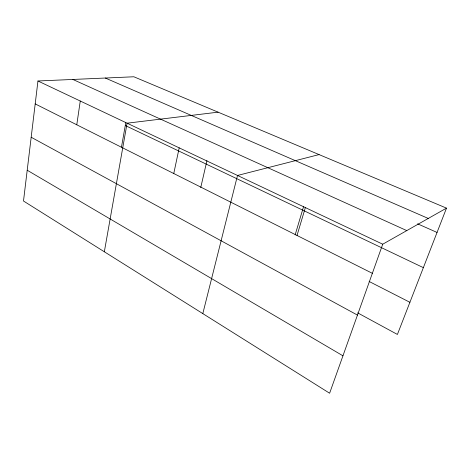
<?xml version="1.0" encoding="UTF-8"?>
<svg xmlns="http://www.w3.org/2000/svg" width="470" height="470" viewBox="0 0 470 470"><rect width="100%" height="100%" fill="white"/><g stroke="black" fill="none" stroke-linecap="round" stroke-linejoin="round"><path stroke-width="0.7" d="M37.953 80.987L23.5 201.019L329.617 393.226L382.727 244.206L446.5 208.128L133.862 76.775L37.953 80.987L382.727 244.206M76.775 124.791L80.264 101.021M121.477 147.11L125.778 122.688M104.334 251.773L127.094 123.187L218.098 112.165M173.765 173.53L179.193 147.85M200.755 187.518L206.953 160.576M202.811 313.607L237.514 175.463L319.071 154.589M295.142 234.918L303.596 206.547M297.022 235.464L305.365 207.581M446.5 208.128L397.409 334.452L357.67 312.867M105.321 78.032L428.258 218.444M417.619 223.832L437.047 232.444M72.874 79.454L406.779 230.6M125.279 125.513L423.364 267.653M35.197 103.899L372.352 273.317M369.12 281.465L409.899 302.298M31.179 137.24L357.459 315.1M27.207 170.234L342.953 355.808"/></g></svg>
